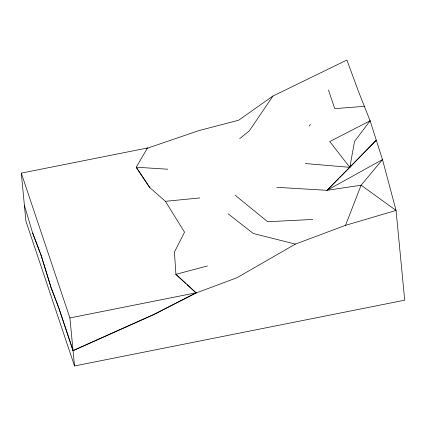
<?xml version="1.0" encoding="UTF-8"?>
<svg xmlns="http://www.w3.org/2000/svg" width="426" height="426" viewBox="0 0 426 426"><rect width="100%" height="100%" fill="white"/><g stroke="black" fill="none" stroke-linecap="round" stroke-linejoin="round"><path stroke-width="0.64" d="M276.82 187.318L327.019 190.321L382.495 159.585L396.058 210.433L404.7 300.192L74.529 365.966L73.064 350.736L153.93 314.558L196.136 292.987L236.989 277.725L295.367 244.103L345.523 225.333L361.115 185.214L382.495 159.585L370.093 120.792L358.649 91.925L346.913 60.034L272.901 96.063L238.677 120.207L198.75 130.633L147.529 148.168M350.625 165.522L349.831 167.338L339.591 177.658M369.571 122.001L370.093 120.792L329.735 141.56L349.831 167.338L376.296 140.186L327.019 190.321L361.115 185.214L396.058 210.433L345.523 225.333M32.648 232.963L41.168 255.451L51.077 287.545L58.857 308.009L73.043 350.545L153.914 314.367L196.12 292.795L175.922 274.323L174.415 252.123L184.533 232.175L165.416 201.322L149.861 187.658L136.24 167.226L147.513 147.976L21.3 173.121L24.394 205.273L32.669 233.16L41.184 255.648L51.093 287.736L58.873 308.206L73.064 350.736M272.901 96.063L249.21 131.006L239.731 138.61M309.287 126.037L310.458 124.472M370.093 120.792L354.549 141.379L349.831 167.338L305.304 163.547M327.019 190.321L338.659 178.595M146.363 148.615L147.513 147.976M175.922 274.317L207.473 265.957M21.3 173.121L69.907 317.94L196.12 292.795M165.416 201.317L199.837 197.936M364.374 106.356L334.724 108.63L328.467 89.987M312.785 219.459L267.645 221.722L235.109 195.199M136.24 167.221L167.833 169.223M295.367 244.103L253.3 233.496L228.07 213.751M175.943 274.514L185.56 283.311M186.998 284.632L196.136 292.987M136.256 167.418L149.877 187.85M74.529 365.966L25.922 221.147L24.415 205.47M69.907 317.94L73.043 350.545"/></g></svg>
